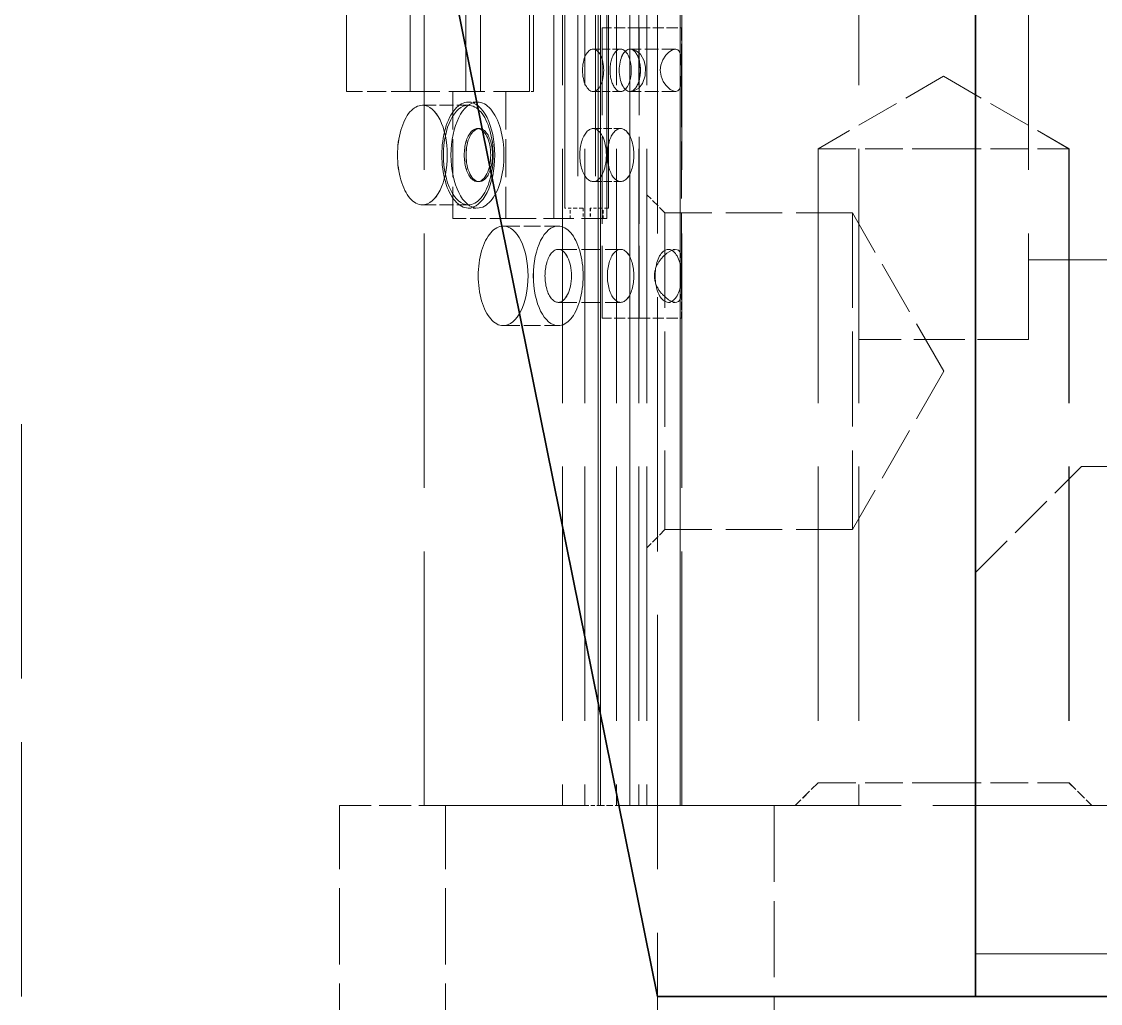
# Model space of a CAD drawing. Extents: x 0 to 18500, y -51 to 3802.
# Drawn here: x 2419.6 to 2470.5, y 1257 to 1303.3 of the extents above; entities that cross this region are included whole.
import ezdxf

# ---------------------------------------------------------------- set-up
doc = ezdxf.new("R2010")
doc.units = 0
doc.header["$MEASUREMENT"] = 0
doc.linetypes.add('DASHED', pattern=[15, 12, -3])
doc.linetypes.add('HIDDEN-HOKUTO', pattern=[3.8, 2.5, -1.3])
doc.layers.get('0').update_dxf_attribs({"linetype": 'CONTINUOUS'})
doc.layers.add('AM_HID', color=1, linetype='HIDDEN-HOKUTO')

msp = doc.modelspace()

# ---------------------------------------------------------------- linework, layer by layer
at = {"color": 7, "lineweight": 35}
for p, q in [((2409.62415, 1455.3062), (2449.62464, 1257.30626)), ((2464.62439, 1354.30638), (2464.62464, 1260.30638)), ((2464.62464, 1257.30638), (2644.62464, 1257.30687))]:
    msp.add_line(p, q, dxfattribs=at)
at = {"color": 7, "lineweight": 35, "ltscale": 0.075}
msp.add_line((2464.62464, 1257.30638), (2464.62464, 1260.30638), dxfattribs=at)
at = {"color": 7, "lineweight": 35, "ltscale": 0.375}
msp.add_line((2464.62464, 1257.30638), (2449.62464, 1257.30626), dxfattribs=at)
at = {"layer": 'AM_HID', "color": 1, "linetype": 'DASHED', "lineweight": 13}
for p, q in [((2438.62513, 1266.30626), (2438.62464, 1357.30626)), ((2438.62537, 1266.30614), (2438.62513, 1357.30614)), ((2445.14221, 1357.30626), (2445.1427, 1266.30626)), ((2445.14246, 1357.30626), (2445.1427, 1266.30626)), ((2445.1427, 1357.30626), (2445.1427, 1266.30626)), ((2445.1427, 1357.30626), (2445.14295, 1266.30626)), ((2446.19251, 1357.30626), (2446.193, 1266.30626)), ((2446.19251, 1357.30626), (2446.19251, 1266.30626)), ((2446.19251, 1357.30626), (2446.19251, 1266.30626)), ((2446.19275, 1357.30626), (2446.193, 1266.30626)), ((2446.8263, 1266.30626), (2446.82605, 1357.30626)), ((2446.82679, 1266.30626), (2446.8263, 1357.30626)), ((2446.8263, 1357.30626), (2446.8263, 1266.30626)), ((2446.82654, 1357.30626), (2446.82679, 1266.30626)), ((2446.94544, 1357.30626), (2446.94568, 1266.30626)), ((2446.94568, 1266.30626), (2446.94544, 1357.30626)), ((2446.94568, 1357.30626), (2446.94593, 1266.30626)), ((2446.94593, 1266.30626), (2446.94593, 1357.30626)), ((2447.69251, 1357.30626), (2447.693, 1266.30626)), ((2447.69251, 1357.30626), (2447.69251, 1266.30626)), ((2447.69251, 1357.30626), (2447.69251, 1266.30626)), ((2447.69275, 1357.30626), (2447.693, 1266.30626)), ((2448.32825, 1357.30626), (2448.32849, 1266.30626)), ((2448.32874, 1266.30626), (2448.32825, 1357.30626)), ((2448.32874, 1357.30626), (2448.32874, 1266.30626)), ((2448.32874, 1266.30626), (2448.32874, 1357.30626)), ((2448.74231, 1357.30626), (2448.74256, 1266.30626)), ((2448.74231, 1357.30626), (2448.7428, 1266.30626)), ((2448.7428, 1357.30626), (2448.7428, 1266.30626)), ((2448.7428, 1357.30626), (2448.7428, 1266.30626)), ((2449.12464, 1357.30626), (2449.12488, 1266.30626)), ((2450.69471, 1266.30626), (2450.69446, 1357.30626)), ((2450.69446, 1357.30626), (2450.69495, 1266.30626)), ((2450.69495, 1266.30626), (2450.69495, 1357.30626)), ((2450.69495, 1357.30626), (2450.69495, 1266.30626)), ((2450.7804, 1266.30626), (2450.77991, 1357.30626)), ((2450.77991, 1266.30626), (2450.77991, 1357.30626)), ((2450.77991, 1266.30626), (2450.77991, 1357.30626)), ((2450.7804, 1266.30626), (2450.78015, 1357.30626)), ((2459.12464, 1357.30626), (2459.12488, 1266.30626)), ((2434.95764, 1300.00621), (2434.95764, 1323.00621)), ((2437.95764, 1300.00621), (2437.95764, 1323.00621)), ((2440.58655, 1300.00621), (2440.58655, 1323.00621)), ((2440.58679, 1300.00621), (2440.58679, 1323.00621)), ((2441.26966, 1300.00621), (2441.26941, 1323.00621)), ((2441.26966, 1300.00621), (2441.26966, 1323.00621)), ((2443.58679, 1300.00621), (2443.58655, 1323.00621)), ((2443.58655, 1300.00621), (2443.58655, 1323.00621)), ((2443.76941, 1323.00621), (2443.76966, 1300.00621)), ((2443.76966, 1323.00621), (2443.76966, 1300.00621)), ((2444.73352, 1294.00621), (2444.73352, 1323.00621)), ((2444.73401, 1294.00621), (2444.73401, 1323.00621)), ((2445.25867, 1294.50621), (2445.25843, 1323.00621)), ((2445.25891, 1294.50621), (2445.25891, 1323.00621)), ((2445.86487, 1323.00621), (2445.86487, 1294.50621)), ((2445.86512, 1323.00621), (2445.86512, 1294.50621)), ((2446.70862, 1323.00621), (2446.70862, 1294.50621)), ((2446.70887, 1323.00621), (2446.70887, 1294.50621)), ((2447.23352, 1294.00621), (2447.23352, 1323.00621)), ((2447.23401, 1294.00621), (2447.23401, 1323.00621)), ((2447.31482, 1294.50621), (2447.31458, 1323.00621)), ((2447.31507, 1294.50621), (2447.31507, 1323.00621)), ((2467.12488, 1308.30626), (2467.12488, 1288.30626)), ((2449.62464, 1305.30626), (2449.62488, 1242.30626)), ((2457.20716, 1297.30626), (2457.2074, 1267.38878)), ((2457.20764, 1297.30626), (2457.20764, 1267.38878)), ((2457.20764, 1297.30626), (2457.20764, 1267.38878)), ((2457.20789, 1297.30626), (2457.20789, 1267.38878)), ((2469.04236, 1297.30638), (2469.04236, 1267.38878)), ((2469.04261, 1297.30626), (2469.04261, 1267.38878)), ((2469.04261, 1297.30626), (2469.04261, 1267.38878)), ((2469.04285, 1297.30626), (2469.04309, 1267.38878)), ((2522.12488, 1292.05651), (2467.12488, 1292.05626)), ((2522.12513, 1292.05638), (2467.12513, 1292.05626)), ((2522.12513, 1292.05638), (2467.12513, 1292.05626)), ((2522.12537, 1292.05638), (2467.12537, 1292.05626)), ((2419.62464, 1284.30626), (2419.62488, 1236.30626)), ((2549.62488, 1266.30651), (2439.62488, 1266.30626)), ((2449.12488, 1266.30626), (2550.12488, 1266.30651)), ((2464.62464, 1259.30638), (2644.62464, 1259.30687))]:
    msp.add_line(p, q, dxfattribs=at)
at = {"layer": 'AM_HID', "color": 1, "linetype": 'DASHED', "lineweight": 13, "ltscale": 0.257504}
for p, q in [((2434.95716, 1300.00621), (2434.95716, 1310.30638)), ((2437.95716, 1300.00621), (2437.95716, 1310.30638))]:
    msp.add_line(p, q, dxfattribs=at)
at = {"layer": 'AM_HID', "color": 1, "linetype": 'DASHED', "lineweight": 13, "ltscale": 0.342499}
for p, q in [((2447.02283, 1303.00621), (2447.02283, 1289.30626)), ((2447.02307, 1303.00621), (2447.02307, 1289.30626)), ((2448.75501, 1303.00621), (2448.75525, 1289.30626)), ((2448.75501, 1303.00621), (2448.75501, 1289.30626))]:
    msp.add_line(p, q, dxfattribs=at)
at = {"layer": 'AM_HID', "color": 1, "linetype": 'DASHED', "lineweight": 13, "ltscale": 0.043304}
for p, q in [((2448.75501, 1303.00621), (2447.02283, 1303.00621)), ((2448.75501, 1289.30626), (2447.02283, 1289.30626))]:
    msp.add_line(p, q, dxfattribs=at)
at = {"layer": 'AM_HID', "color": 1, "linetype": 'DASHED', "lineweight": 13, "ltscale": 0.043298}
for p, q in [((2448.75501, 1303.00621), (2450.48694, 1303.00621)), ((2448.75501, 1289.30626), (2450.48694, 1289.30626))]:
    msp.add_line(p, q, dxfattribs=at)
at = {"layer": 'AM_HID', "color": 1, "linetype": 'DASHED', "lineweight": 13, "ltscale": 0.006702}
for p, q in [((2450.48694, 1303.00621), (2450.75501, 1303.00621)), ((2450.48694, 1289.30626), (2450.75501, 1289.30626))]:
    msp.add_line(p, q, dxfattribs=at)
at = {"layer": 'AM_HID', "color": 1, "linetype": 'DASHED', "lineweight": 13, "ltscale": 0.05}
msp.add_line((2450.75501, 1303.00621), (2450.75501, 1301.00621), dxfattribs=at)
msp.add_line((2450.75501, 1303.00621), (2450.75501, 1301.00621), dxfattribs=at)
at = {"layer": 'AM_HID', "color": 1, "linetype": 'DASHED', "lineweight": 13, "ltscale": 0.032483}
for p, q in [((2447.88929, 1302.00621), (2446.58997, 1302.00621)), ((2447.88929, 1300.00621), (2446.58997, 1300.00621)), ((2446.58997, 1298.25621), (2447.88929, 1298.25621)), ((2446.58997, 1295.75621), (2447.88929, 1295.75621))]:
    msp.add_line(p, q, dxfattribs=at)
at = {"layer": 'AM_HID', "color": 1, "linetype": 'DASHED', "lineweight": 13, "ltscale": 0.032471}
for p, q in [((2447.8888, 1302.00621), (2446.58997, 1302.00621)), ((2447.8888, 1300.00621), (2446.58997, 1300.00621)), ((2446.58997, 1298.25621), (2447.8888, 1298.25621)), ((2446.58997, 1295.75621), (2447.8888, 1295.75621))]:
    msp.add_line(p, q, dxfattribs=at)
at = {"layer": 'AM_HID', "color": 1, "linetype": 'DASHED', "lineweight": 13, "ltscale": 0.054126}
for p, q in [((2450.48694, 1302.00621), (2448.3219, 1302.00621)), ((2450.48719, 1302.00621), (2448.32215, 1302.00621)), ((2450.48694, 1300.00621), (2448.3219, 1300.00621)), ((2450.48719, 1300.00621), (2448.32215, 1300.00621)), ((2438.53577, 1299.35619), (2440.70081, 1299.35619)), ((2438.53626, 1299.35619), (2440.7013, 1299.35619)), ((2438.53577, 1294.65624), (2440.70081, 1294.65624)), ((2438.53626, 1294.65624), (2440.7013, 1294.65624))]:
    msp.add_line(p, q, dxfattribs=at)
at = {"layer": 'AM_HID', "color": 1, "linetype": 'DASHED', "lineweight": 13, "ltscale": 0.223755}
for q in [(2450.75525, 1292.05602), (2450.75501, 1292.05602)]:
    msp.add_line((2450.75501, 1301.00621), q, dxfattribs=at)
at = {"layer": 'AM_HID', "color": 1, "linetype": 'DASHED', "lineweight": 13, "ltscale": 0.170824}
for p, q in [((2463.12464, 1300.72277), (2457.20716, 1297.30626)), ((2463.12513, 1300.72277), (2457.20764, 1297.30626)), ((2463.12513, 1300.72277), (2457.20764, 1297.30626)), ((2463.12537, 1300.72277), (2457.20789, 1297.30626)), ((2463.12513, 1300.72277), (2469.04261, 1297.30626)), ((2463.12513, 1300.72277), (2469.04261, 1297.30626)), ((2463.12537, 1300.72277), (2469.04285, 1297.30626))]:
    msp.add_line(p, q, dxfattribs=at)
at = {"layer": 'AM_HID', "color": 1, "linetype": 'DASHED', "lineweight": 13, "ltscale": 0.170827}
msp.add_line((2463.12464, 1300.72277), (2469.04236, 1297.30638), dxfattribs=at)
at = {"layer": 'AM_HID', "color": 1, "linetype": 'DASHED', "lineweight": 13, "ltscale": 0.075}
msp.add_line((2437.95716, 1300.00621), (2434.95716, 1300.00621), dxfattribs=at)
at = {"layer": 'AM_HID', "color": 1, "linetype": 'DASHED', "lineweight": 13, "ltscale": 0.140735}
msp.add_line((2443.58655, 1300.00621), (2437.95716, 1300.00621), dxfattribs=at)
at = {"layer": 'AM_HID', "color": 1, "linetype": 'DASHED', "lineweight": 13, "ltscale": 0.15}
for p, q in [((2439.97034, 1300.00621), (2439.97034, 1294.00621)), ((2439.97083, 1300.00621), (2439.97083, 1294.00621)), ((2442.47034, 1300.00621), (2442.47034, 1294.00621)), ((2442.47083, 1300.00621), (2442.47083, 1294.00621))]:
    msp.add_line(p, q, dxfattribs=at)
at = {"layer": 'AM_HID', "color": 1, "linetype": 'DASHED', "lineweight": 13, "ltscale": 0.004578}
msp.add_line((2443.76966, 1300.00621), (2443.58655, 1300.00621), dxfattribs=at)
at = {"layer": 'AM_HID', "color": 1, "linetype": 'DASHED', "lineweight": 13, "ltscale": 0.010828}
for p, q in [((2440.70081, 1299.50621), (2441.13391, 1299.50621)), ((2440.70081, 1294.50621), (2441.13391, 1294.50621))]:
    msp.add_line(p, q, dxfattribs=at)
at = {"layer": 'AM_HID', "color": 1, "linetype": 'DASHED', "lineweight": 13, "ltscale": 0.010822}
for p, q in [((2440.7013, 1299.50621), (2441.13416, 1299.50621)), ((2440.7013, 1294.50621), (2441.13416, 1294.50621))]:
    msp.add_line(p, q, dxfattribs=at)
at = {"layer": 'AM_HID', "color": 1, "linetype": 'DASHED', "lineweight": 13, "ltscale": 0.002161}
for p, q in [((2441.13391, 1298.25621), (2441.22034, 1298.25621)), ((2441.13391, 1295.75621), (2441.22034, 1295.75621))]:
    msp.add_line(p, q, dxfattribs=at)
at = {"layer": 'AM_HID', "color": 1, "linetype": 'DASHED', "lineweight": 13, "ltscale": 0.002167}
for p, q in [((2441.13416, 1298.25621), (2441.22083, 1298.25621)), ((2441.13416, 1295.75621), (2441.22083, 1295.75621))]:
    msp.add_line(p, q, dxfattribs=at)
at = {"layer": 'AM_HID', "color": 1, "linetype": 'DASHED', "lineweight": 13, "ltscale": 0.147937}
for p, q in [((2457.20716, 1297.30626), (2463.12464, 1297.30626)), ((2457.20764, 1297.30626), (2463.12513, 1297.30626)), ((2457.20764, 1297.30626), (2463.12513, 1297.30626)), ((2457.20789, 1297.30626), (2463.12537, 1297.30626)), ((2463.12513, 1297.30626), (2469.04261, 1297.30626)), ((2463.12513, 1297.30626), (2469.04261, 1297.30626)), ((2463.12537, 1297.30626), (2469.04285, 1297.30626)), ((2457.2074, 1267.38878), (2463.12488, 1267.38878)), ((2457.20764, 1267.38878), (2463.12513, 1267.38878)), ((2457.20764, 1267.38878), (2463.12513, 1267.38878)), ((2463.12488, 1267.38878), (2469.04236, 1267.38878)), ((2463.12513, 1267.38878), (2469.04261, 1267.38878)), ((2463.12513, 1267.38878), (2469.04261, 1267.38878)), ((2463.12561, 1267.38878), (2469.04309, 1267.38878))]:
    msp.add_line(p, q, dxfattribs=at)
at = {"layer": 'AM_HID', "color": 1, "linetype": 'DASHED', "lineweight": 13, "ltscale": 0.147943}
for p, q in [((2463.12464, 1297.30626), (2469.04236, 1297.30638)), ((2457.20789, 1267.38878), (2463.12561, 1267.38878))]:
    msp.add_line(p, q, dxfattribs=at)
at = {"layer": 'AM_HID', "color": 1, "linetype": 'DASHED', "lineweight": 13, "ltscale": 0.030263}
for p, q in [((2449.98108, 1294.28124), (2449.12513, 1295.13719)), ((2449.98133, 1294.28124), (2449.12537, 1295.13719))]:
    msp.add_line(p, q, dxfattribs=at)
at = {"layer": 'AM_HID', "color": 1, "linetype": 'DASHED', "lineweight": 13, "ltscale": 0.00625}
for p, q in [((2445.50867, 1294.50621), (2445.25867, 1294.50621)), ((2446.70862, 1294.50621), (2446.45862, 1294.50621))]:
    msp.add_line(p, q, dxfattribs=at)
at = {"layer": 'AM_HID', "color": 1, "linetype": 'DASHED', "lineweight": 13, "ltscale": 0.0125}
for p, q in [((2445.50867, 1294.00621), (2445.50867, 1294.50621)), ((2445.50891, 1294.00621), (2445.50891, 1294.50621)), ((2446.11487, 1294.50621), (2446.11487, 1294.00621)), ((2446.11512, 1294.50621), (2446.11512, 1294.00621)), ((2446.45862, 1294.50621), (2446.45862, 1294.00621)), ((2446.45887, 1294.50621), (2446.45887, 1294.00621)), ((2447.06482, 1294.00621), (2447.06482, 1294.50621)), ((2447.06507, 1294.00621), (2447.06507, 1294.50621))]:
    msp.add_line(p, q, dxfattribs=at)
at = {"layer": 'AM_HID', "color": 1, "linetype": 'DASHED', "lineweight": 13, "ltscale": 0.015155}
for p, q in [((2446.11487, 1294.50621), (2445.50867, 1294.50621)), ((2447.31482, 1294.50621), (2446.70862, 1294.50621))]:
    msp.add_line(p, q, dxfattribs=at)
at = {"layer": 'AM_HID', "color": 1, "linetype": 'DASHED', "lineweight": 13, "ltscale": 0.0625}
msp.add_line((2442.47034, 1294.00621), (2439.97034, 1294.00621), dxfattribs=at)
at = {"layer": 'AM_HID', "color": 1, "linetype": 'DASHED', "lineweight": 13, "ltscale": 0.11908}
msp.add_line((2442.47034, 1294.00621), (2447.23352, 1294.00621), dxfattribs=at)
at = {"layer": 'AM_HID', "color": 1, "linetype": 'DASHED', "lineweight": 13, "ltscale": 0.373749}
for p, q in [((2449.98108, 1294.28124), (2449.98108, 1279.33129)), ((2449.98108, 1294.28124), (2449.98108, 1279.33129)), ((2458.82508, 1294.28124), (2458.82508, 1279.33129)), ((2458.82508, 1294.28124), (2458.82508, 1279.33129)), ((2458.82532, 1294.28124), (2458.82532, 1279.33129)), ((2458.82532, 1294.28124), (2458.82532, 1279.33129))]:
    msp.add_line(p, q, dxfattribs=at)
at = {"layer": 'AM_HID', "color": 1, "linetype": 'DASHED', "lineweight": 13, "ltscale": 0.2211}
for p, q in [((2458.82508, 1294.28124), (2449.98108, 1294.28124)), ((2458.82532, 1294.28124), (2449.98133, 1294.28124)), ((2458.82508, 1279.33129), (2449.98108, 1279.33129))]:
    msp.add_line(p, q, dxfattribs=at)
at = {"layer": 'AM_HID', "color": 1, "linetype": 'DASHED', "lineweight": 13, "ltscale": 0.373752}
msp.add_line((2449.98133, 1294.28124), (2449.98157, 1279.33116), dxfattribs=at)
msp.add_line((2449.98133, 1294.28124), (2449.98157, 1279.33116), dxfattribs=at)
at = {"layer": 'AM_HID', "color": 1, "linetype": 'DASHED', "lineweight": 13, "ltscale": 0.215784}
for q in [(2458.82508, 1294.28124), (2458.82508, 1279.33129)]:
    msp.add_line((2463.14075, 1286.80626), q, dxfattribs=at)
at = {"layer": 'AM_HID', "color": 1, "linetype": 'DASHED', "lineweight": 13, "ltscale": 0.215787}
for q in [(2458.82532, 1294.28124), (2458.82532, 1279.33129)]:
    msp.add_line((2463.14124, 1286.80626), q, dxfattribs=at)
at = {"layer": 'AM_HID', "color": 1, "linetype": 'DASHED', "lineweight": 13, "ltscale": 0.064954}
for p, q in [((2442.34632, 1293.65624), (2444.94446, 1293.65624)), ((2442.34656, 1293.65624), (2444.94471, 1293.65624)), ((2442.34632, 1288.95629), (2444.94446, 1288.95629))]:
    msp.add_line(p, q, dxfattribs=at)
at = {"layer": 'AM_HID', "color": 1, "linetype": 'DASHED', "lineweight": 13, "ltscale": 0.073608}
for p, q in [((2444.94446, 1292.55626), (2447.8888, 1292.55626)), ((2444.94446, 1290.05626), (2447.8888, 1290.05626))]:
    msp.add_line(p, q, dxfattribs=at)
at = {"layer": 'AM_HID', "color": 1, "linetype": 'DASHED', "lineweight": 13, "ltscale": 0.073615}
for p, q in [((2444.94471, 1292.55626), (2447.88929, 1292.55626)), ((2444.94471, 1290.05626), (2447.88929, 1290.05626))]:
    msp.add_line(p, q, dxfattribs=at)
at = {"layer": 'AM_HID', "color": 1, "linetype": 'DASHED', "lineweight": 13, "ltscale": 0.008661}
for p, q in [((2450.14051, 1292.55626), (2450.48694, 1292.55626)), ((2450.14051, 1290.05626), (2450.48694, 1290.05626))]:
    msp.add_line(p, q, dxfattribs=at)
at = {"layer": 'AM_HID', "color": 1, "linetype": 'DASHED', "lineweight": 13, "ltscale": 0.008667}
for p, q in [((2450.14075, 1292.55626), (2450.48743, 1292.55626)), ((2450.14075, 1290.05626), (2450.48743, 1290.05626))]:
    msp.add_line(p, q, dxfattribs=at)
at = {"layer": 'AM_HID', "color": 1, "linetype": 'DASHED', "lineweight": 13, "ltscale": 0.031256}
msp.add_line((2450.75501, 1290.55651), (2450.75501, 1289.30626), dxfattribs=at)
at = {"layer": 'AM_HID', "color": 1, "linetype": 'DASHED', "lineweight": 13, "ltscale": 0.031253}
msp.add_line((2450.75525, 1290.55638), (2450.75525, 1289.30626), dxfattribs=at)
at = {"layer": 'AM_HID', "color": 1, "linetype": 'DASHED', "lineweight": 13, "ltscale": 0.064948}
msp.add_line((2442.3468, 1288.95616), (2444.94471, 1288.95616), dxfattribs=at)
at = {"layer": 'AM_HID', "color": 1, "linetype": 'DASHED', "lineweight": 13, "ltscale": 0.2}
for p, q in [((2467.12488, 1288.30626), (2459.12488, 1288.30626)), ((2467.12513, 1288.30626), (2459.12513, 1288.30626)), ((2467.12513, 1288.30626), (2459.12513, 1288.30626)), ((2467.12537, 1288.30626), (2459.12537, 1288.30626))]:
    msp.add_line(p, q, dxfattribs=at)
at = {"layer": 'AM_HID', "color": 1, "linetype": 'DASHED', "lineweight": 13, "ltscale": 0.176777}
msp.add_line((2464.62464, 1277.30638), (2469.62464, 1282.30638), dxfattribs=at)
at = {"layer": 'AM_HID', "color": 1, "linetype": 'DASHED', "lineweight": 13, "ltscale": 0.4375}
msp.add_line((2469.62464, 1282.30638), (2487.12464, 1282.30638), dxfattribs=at)
at = {"layer": 'AM_HID', "color": 1, "linetype": 'DASHED', "lineweight": 13, "ltscale": 0.030265}
msp.add_line((2449.98108, 1279.33129), (2449.12513, 1278.47521), dxfattribs=at)
at = {"layer": 'AM_HID', "color": 1, "linetype": 'DASHED', "lineweight": 13, "ltscale": 0.030267}
msp.add_line((2449.98157, 1279.33116), (2449.12537, 1278.47521), dxfattribs=at)
at = {"layer": 'AM_HID', "color": 1, "linetype": 'DASHED', "lineweight": 13, "ltscale": 0.221094}
msp.add_line((2458.82532, 1279.33129), (2449.98157, 1279.33116), dxfattribs=at)
at = {"layer": 'AM_HID', "color": 1, "linetype": 'DASHED', "lineweight": 13, "ltscale": 0.038273}
for p, q in [((2457.2074, 1267.38878), (2456.12488, 1266.30626)), ((2457.20764, 1267.38878), (2456.12513, 1266.30626)), ((2457.20764, 1267.38878), (2456.12513, 1266.30626)), ((2469.04261, 1267.38878), (2470.12513, 1266.30626)), ((2469.04261, 1267.38878), (2470.12513, 1266.30626)), ((2469.04309, 1267.38878), (2470.12561, 1266.30626))]:
    msp.add_line(p, q, dxfattribs=at)
at = {"layer": 'AM_HID', "color": 1, "linetype": 'DASHED', "lineweight": 13, "ltscale": 0.038269}
msp.add_line((2457.20789, 1267.38878), (2456.12561, 1266.30626), dxfattribs=at)
at = {"layer": 'AM_HID', "color": 1, "linetype": 'DASHED', "lineweight": 13, "ltscale": 0.038271}
msp.add_line((2469.04236, 1267.38878), (2470.12488, 1266.30638), dxfattribs=at)
at = {"layer": 'AM_HID', "color": 1, "linetype": 'DASHED', "lineweight": 13, "ltscale": 0.125}
msp.add_line((2434.62488, 1266.30626), (2439.62488, 1266.30626), dxfattribs=at)
at = {"layer": 'AM_HID', "color": 1, "linetype": 'DASHED', "lineweight": 13, "ltscale": 0.3}
for p, q in [((2434.62488, 1254.30626), (2434.62488, 1266.30626)), ((2439.62488, 1254.30626), (2439.62488, 1266.30626)), ((2439.62561, 1254.30614), (2439.62561, 1266.30614)), ((2455.12488, 1266.30626), (2455.12488, 1254.30626)), ((2455.12513, 1266.30626), (2455.12513, 1254.30626)), ((2455.12513, 1266.30626), (2455.12513, 1254.30626)), ((2455.12561, 1266.30626), (2455.12561, 1254.30626))]:
    msp.add_line(p, q, dxfattribs=at)
at = {"layer": 'AM_HID', "color": 1, "linetype": 'DASHED', "lineweight": 13, "ltscale": 0.189172}
msp.add_line((2446.19202, 1266.30626), (2438.62513, 1266.30626), dxfattribs=at)
at = {"layer": 'AM_HID', "color": 1, "linetype": 'DASHED', "lineweight": 13, "ltscale": 0.026245}
msp.add_line((2445.1427, 1266.30626), (2446.19251, 1266.30626), dxfattribs=at)
at = {"layer": 'AM_HID', "color": 1, "linetype": 'DASHED', "lineweight": 13, "ltscale": 0.015845}
msp.add_line((2446.19251, 1266.30626), (2446.8263, 1266.30626), dxfattribs=at)
at = {"layer": 'AM_HID', "color": 1, "linetype": 'DASHED', "lineweight": 13, "ltscale": 0.025037}
msp.add_line((2446.8263, 1266.30626), (2447.82776, 1266.30626), dxfattribs=at)
at = {"layer": 'AM_HID', "color": 1, "linetype": 'DASHED', "lineweight": 13, "ltscale": 0.026251}
msp.add_line((2447.69251, 1266.30626), (2448.74256, 1266.30626), dxfattribs=at)
at = {"layer": 'AM_HID', "color": 1, "linetype": 'DASHED', "lineweight": 13, "ltscale": 0.009552}
msp.add_line((2448.74256, 1266.30626), (2449.12464, 1266.30626), dxfattribs=at)
at = {"layer": 'AM_HID', "color": 1, "linetype": 'DASHED', "lineweight": 13}
for points in [[(2448.3219, 1300.00621), (2448.52698, 1300.04076), (2448.74939, 1300.17015), (2448.92493, 1300.38927), (2449.04969, 1300.75133), (2449.06409, 1301.15965), (2448.99768, 1301.46105), (2448.82508, 1301.76634), (2448.62757, 1301.92723), (2448.42493, 1301.99779), (2448.3219, 1302.00621)], [(2448.32215, 1300.00621), (2448.52722, 1300.04064), (2448.74964, 1300.17015), (2448.92493, 1300.38927), (2449.04993, 1300.75133), (2449.06409, 1301.15965), (2448.99793, 1301.46092), (2448.82532, 1301.76634), (2448.62805, 1301.92723), (2448.42493, 1301.99767), (2448.32215, 1302.00621)], [(2450.02185, 1301.71337), (2449.87854, 1301.49706), (2449.78382, 1301.24437), (2449.75501, 1301.00621)], [(2450.02161, 1301.71337), (2449.8783, 1301.49706), (2449.78357, 1301.24437), (2449.75501, 1301.00621)], [(2450.48694, 1302.00621), (2450.33069, 1301.96654), (2450.16516, 1301.85839), (2450.02161, 1301.71337)], [(2450.48719, 1302.00621), (2450.33118, 1301.96642), (2450.16516, 1301.85839), (2450.02185, 1301.71337)], [(2450.72864, 1301.71337), (2450.65589, 1301.91722), (2450.59192, 1301.97826), (2450.48694, 1302.00621)], [(2450.72888, 1301.71337), (2450.65613, 1301.91722), (2450.59241, 1301.97826), (2450.48719, 1302.00621)], [(2450.75501, 1301.00621), (2450.7511, 1301.45861), (2450.72864, 1301.71337)], [(2450.75501, 1301.00621), (2450.75159, 1301.45861), (2450.72888, 1301.71337)], [(2449.75501, 1301.00621), (2449.79334, 1300.73204), (2449.89759, 1300.47997), (2450.02185, 1300.29918)], [(2449.75501, 1301.00621), (2449.79309, 1300.73204), (2449.89734, 1300.48009), (2450.02161, 1300.29918)], [(2450.72864, 1300.29918), (2450.74817, 1300.48534), (2450.75501, 1301.00621)], [(2450.72888, 1300.29918), (2450.74817, 1300.48534), (2450.75501, 1301.00621)], [(2450.02161, 1300.29918), (2450.23206, 1300.10301), (2450.44788, 1300.00914), (2450.48694, 1300.00621)], [(2450.02185, 1300.29918), (2450.23255, 1300.10301), (2450.44837, 1300.00914), (2450.48719, 1300.00621)], [(2450.48694, 1300.00621), (2450.5929, 1300.0349), (2450.6698, 1300.1173), (2450.72864, 1300.29918)], [(2450.48719, 1300.00621), (2450.59339, 1300.03478), (2450.67005, 1300.1173), (2450.72888, 1300.29918)], [(2450.48743, 1292.55626), (2450.28455, 1292.5056), (2450.0636, 1292.37035), (2449.86682, 1292.19017)], [(2450.48694, 1292.55626), (2450.2843, 1292.5056), (2450.06311, 1292.37035), (2449.86682, 1292.19017)], [(2450.75061, 1292.19017), (2450.71863, 1292.37194), (2450.68689, 1292.44383), (2450.61536, 1292.52074), (2450.48694, 1292.55626)], [(2450.75086, 1292.19017), (2450.71888, 1292.37194), (2450.68714, 1292.44383), (2450.61585, 1292.52074), (2450.48743, 1292.55626)], [(2449.86682, 1290.42235), (2450.15345, 1290.17858), (2450.30017, 1290.10008), (2450.48743, 1290.05626)], [(2449.86682, 1290.42235), (2450.1532, 1290.17858), (2450.29993, 1290.10021), (2450.48694, 1290.05626)], [(2450.48694, 1290.05626), (2450.61658, 1290.09252), (2450.7013, 1290.19652), (2450.75061, 1290.42235)], [(2450.48743, 1290.05626), (2450.61682, 1290.09239), (2450.70179, 1290.19652), (2450.75086, 1290.42235)]]:
    msp.add_lwpolyline(points, dxfattribs=at)
for centre, radius, start, end in [((2450.96619, 1291.14855), 1.51403, 136.547106, 160.395532), ((2450.96643, 1291.14842), 1.51403, 136.547106, 160.395532), ((2441.88391, 1292.18822), 8.87217, 356.562463, 359.146144), ((2441.88416, 1292.18822), 8.87217, 356.562463, 359.146144), ((2448.91126, 1292.06444), 1.84375, 359.738028, 3.908587), ((2448.9115, 1292.06444), 1.84375, 359.738028, 3.908587), ((2450.55725, 1291.30626), 1.07517, 161.005044, 198.994218), ((2450.55774, 1291.30626), 1.07517, 161.005044, 198.994218), ((2457.8805, 1291.30626), 7.14854, 177.19389, 182.806574), ((2457.88098, 1291.30626), 7.14854, 177.19389, 182.806574), ((2450.96619, 1291.4641), 1.51403, 199.604755, 223.45318), ((2450.96643, 1291.46398), 1.51403, 199.604755, 223.45318), ((2441.88758, 1290.42296), 8.8686, 0.862783, 3.447501), ((2441.88782, 1290.42284), 8.8686, 0.862783, 3.447501), ((2448.91126, 1290.54808), 1.84375, 356.091704, 0.262261), ((2448.9115, 1290.54796), 1.84375, 356.091704, 0.262261)]:
    msp.add_arc(centre, radius, start, end, dxfattribs=at)
for centre, major_axis, start_param, end_param in [((2446.58997, 1301.00621), (0, 1), 0.00000019, 3.14159284), ((2446.58997, 1301.00621), (0, 1), 0.00000019, 3.14159284), ((2446.58997, 1301.00621), (0, -1), 0.00000019, 3.14159284), ((2446.58997, 1301.00621), (0, -1), 0.00000019, 3.14159284), ((2447.8888, 1301.00621), (0, -1), 3.14159284, 6.2831855), ((2447.88929, 1301.00621), (0, -1), 3.14159284, 6.2831855), ((2448.3219, 1301.00621), (0, 1), 0.00000019, 3.14159284), ((2448.32215, 1301.00621), (0, 1), 0.00000019, 3.14159284), ((2447.8888, 1301.00621), (0, -1), 0.00000019, 3.14159284), ((2447.88929, 1301.00621), (0, -1), 0.00000019, 3.14159284), ((2448.3219, 1301.00621), (0, 1), 3.14159284, 6.2831855), ((2448.32215, 1301.00621), (0, 1), 3.14159284, 6.2831855), ((2440.70081, 1297.00621), (0, -2.5), 3.14159284, 6.2831855), ((2440.7013, 1297.00621), (0, -2.5), 3.14159284, 6.2831855), ((2441.13391, 1297.00621), (0, 2.5), 0.00000019, 3.14159284), ((2441.13416, 1297.00621), (0, 2.5), 0.00000019, 3.14159284), ((2440.70081, 1297.00621), (0, -2.5), 0.00000019, 3.14159284), ((2440.7013, 1297.00621), (0, -2.5), 0.00000019, 3.14159284), ((2441.13391, 1297.00621), (0, 2.5), 3.14159284, 6.2831855), ((2441.13416, 1297.00621), (0, 2.5), 3.14159284, 6.2831855), ((2438.53577, 1297.00621), (0, -2.35001), 3.14159284, 6.2831855), ((2438.53626, 1297.00621), (0, -2.35001), 3.14159284, 6.2831855), ((2438.53577, 1297.00621), (0, -2.35001), 0.00000019, 3.14159284), ((2438.53626, 1297.00621), (0, -2.35001), 0.00000019, 3.14159284), ((2440.70081, 1297.00621), (0, 2.35001), 0.00000019, 3.14159284), ((2440.7013, 1297.00621), (0, 2.35001), 0.00000019, 3.14159284), ((2440.70081, 1297.00621), (0, 2.35001), 3.14159284, 6.2831855), ((2440.7013, 1297.00621), (0, 2.35001), 3.14159284, 6.2831855), ((2441.13391, 1297.00621), (0, -1.25), 3.14159284, 6.2831855), ((2441.13416, 1297.00621), (0, -1.25), 3.14159284, 6.2831855), ((2441.22034, 1297.00621), (0, 1.25), 0.00000019, 3.14159284), ((2441.22083, 1297.00621), (0, 1.25), 0.00000019, 3.14159284), ((2441.13391, 1297.00621), (0, -1.25), 0.00000019, 3.14159284), ((2441.13416, 1297.00621), (0, -1.25), 0.00000019, 3.14159284), ((2441.22034, 1297.00621), (0, 1.25), 3.14159284, 6.2831855), ((2441.22083, 1297.00621), (0, 1.25), 3.14159284, 6.2831855), ((2446.58997, 1297.00621), (0, -1.25), 3.14159284, 6.2831855), ((2446.58997, 1297.00621), (0, -1.25), 3.14159284, 6.2831855), ((2446.58997, 1297.00621), (0, -1.25), 0.00000019, 3.14159284), ((2446.58997, 1297.00621), (0, -1.25), 0.00000019, 3.14159284), ((2447.8888, 1297.00621), (0, -1.25), 3.14159284, 6.2831855), ((2447.88929, 1297.00621), (0, -1.25), 3.14159284, 6.2831855), ((2447.8888, 1297.00621), (0, 1.25), 3.14159284, 6.2831855), ((2447.88929, 1297.00621), (0, 1.25), 3.14159284, 6.2831855), ((2442.34632, 1291.30626), (0, -2.35001), 3.14159284, 6.2831855), ((2442.3468, 1291.30626), (0, -2.35001), 3.14159284, 6.2831855), ((2442.34632, 1291.30626), (0, -2.35001), 0.00000019, 3.14159284), ((2442.3468, 1291.30626), (0, -2.35001), 0.00000019, 3.14159284), ((2444.94446, 1291.30626), (0, 2.35001), 0.00000019, 3.14159284), ((2444.94471, 1291.30626), (0, 2.35001), 0.00000019, 3.14159284), ((2444.94446, 1291.30626), (0, 2.35001), 3.14159284, 6.2831855), ((2444.94471, 1291.30626), (0, 2.35001), 3.14159284, 6.2831855), ((2444.94446, 1291.30626), (0, -1.25), 3.14159284, 6.2831855), ((2444.94471, 1291.30626), (0, -1.25), 3.14159284, 6.2831855), ((2444.94446, 1291.30626), (0, -1.25), 0.00000019, 3.14159284), ((2444.94471, 1291.30626), (0, -1.25), 0.00000019, 3.14159284), ((2447.8888, 1291.30626), (0, -1.25), 3.14159284, 6.2831855), ((2447.88929, 1291.30626), (0, -1.25), 3.14159284, 6.2831855), ((2447.8888, 1291.30626), (0, 1.25), 3.14159284, 6.2831855), ((2447.88929, 1291.30626), (0, 1.25), 3.14159284, 6.2831855), ((2450.14051, 1291.30626), (0, -1.25), 3.14159284, 4.42859505), ((2450.14075, 1291.30626), (0, -1.25), 3.14159284, 4.42859505), ((2450.14051, 1291.30626), (0, -1.25), 1.85459063, 3.14159284), ((2450.14075, 1291.30626), (0, -1.25), 1.85459063, 3.14159284), ((2450.14051, 1291.30626), (0, -1.25), 4.42859505, 4.99618329), ((2450.14075, 1291.30626), (0, -1.25), 4.42859505, 4.99618329), ((2450.14051, 1291.30626), (0, -1.25), 1.2870024, 1.85459063), ((2450.14075, 1291.30626), (0, -1.25), 1.2870024, 1.85459063), ((2450.14051, 1291.30626), (0, -1.25), 4.99618329, 6.2831855), ((2450.14075, 1291.30626), (0, -1.25), 4.99618329, 6.2831855), ((2450.14051, 1291.30626), (0, -1.25), 0.00000019, 1.2870024), ((2450.14075, 1291.30626), (0, -1.25), 0.00000019, 1.2870024)]:
    msp.add_ellipse(centre, major_axis=major_axis, ratio=0.49999894, start_param=start_param, end_param=end_param, dxfattribs=at)

doc.saveas('drawing.dxf')
